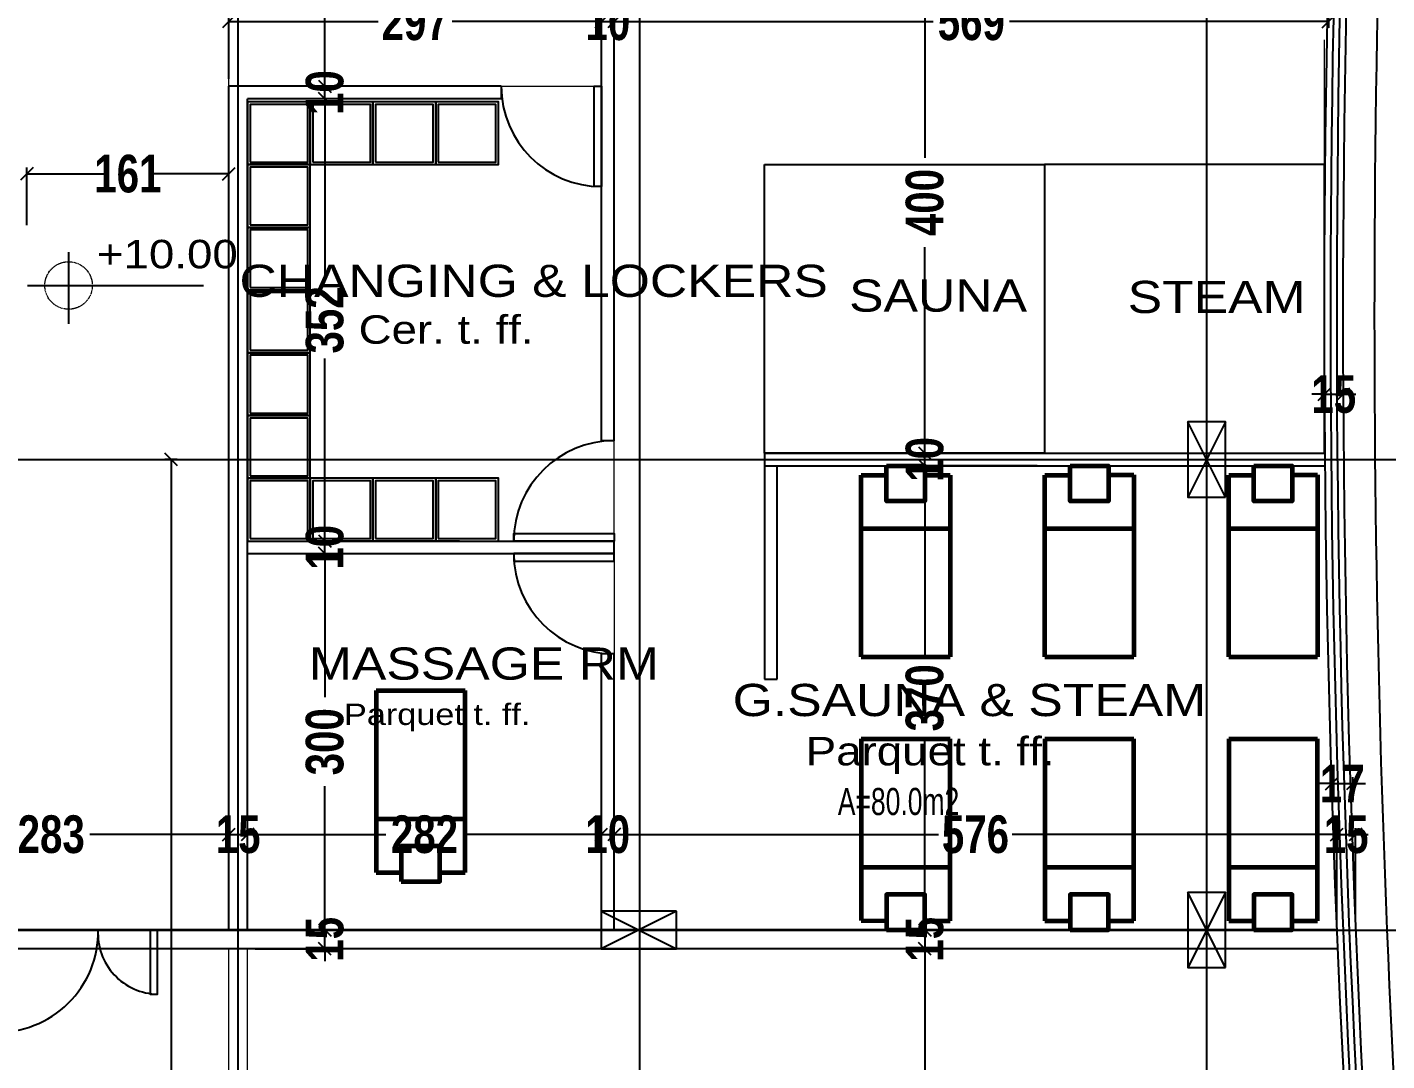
# Model space of a CAD drawing. Extents: x 285329 to 658348, y -83126 to -16980.
# Drawn here: x 354939 to 356022, y -41452 to -40628 of the extents above; entities that cross this region are included whole.
import ezdxf

# ---------------------------------------------------------------- set-up
doc = ezdxf.new("R2010")
doc.units = 0
doc.linetypes.add('CENTER2', pattern=[1.125, 0.75, -0.125, 0.125, -0.125])
doc.layers.get('0').update_dxf_attribs({"linetype": 'CONTINUOUS'})
doc.layers.get('DEFPOINTS').update_dxf_attribs({"color": 9, "linetype": 'CONTINUOUS'})
for name, color, linetype, lineweight in [('02 wall', 3, 'CONTINUOUS', 60), ('A-text finishing', 6, 'CONTINUOUS', 13), ('A-text function', 30, 'CONTINUOUS', 20), ('AXIS CIRCLE', 10, 'CENTER2', 20), ('VIS', 8, 'CONTINUOUS', 18)]:
    doc.layers.add(name, color=color, linetype=linetype, lineweight=lineweight)
for name, color, linetype in [('arr-vari', 6, 'CONTINUOUS'), ('AXIS', 1, 'CONTINUOUS'), ('COLUMN', 5, 'CONTINUOUS'), ('FURNITURE', 4, 'CONTINUOUS'), ('HATCH', 8, 'CONTINUOUS'), ('TEXT', 3, 'CONTINUOUS'), ('WALL', 7, 'CONTINUOUS'), ('WALL1', 2, 'CONTINUOUS')]:
    doc.layers.add(name, color=color, linetype=linetype)
doc.styles.add('ARIAL', font='BOD_CB.TTF', dxfattribs={"width": 1.2})
doc.styles.add('CITYBLUEPRINT', font='cityb___.ttf', dxfattribs={"width": 0.8})
doc.styles.get("Standard").update_dxf_attribs({"font": 'sanss___.ttf', "height": 15})
doc.dimstyles.new('50', dxfattribs={"dimtxt": 30, "dimasz": 10, "dimexe": 5, "dimexo": 6, "dimgap": 5, "dimtad": 0, "dimdec": 0, "dimdsep": 46, "dimtxsty": 'CITYBLUEPRINT', "dimblk1": 'OBLIQUE', "dimblk2": 'OBLIQUE', "dimsah": 1, "dimcen": 0.05, "dimdle": 0.03, "dimclre": 22, "dimclrt": 7, "dimadec": 0, "dimazin": 0, "dimtfac": 1, "dimtdec": 0, "dimtix": 1, "dimtmove": 0, "dimatfit": 3, "dimldrblk": 'OBLIQUE', "dimfxl": 1, "dimtolj": 1, "dimtzin": 0, "dimarcsym": 0})

# ---------------------------------------------------------------- blocks, each defined once
blk = doc.blocks.new('COLUMN')
at = {"layer": 'AXIS'}
for p, q in [((236924.7, -9644.3), (236984.7, -9674.3)), ((236984.7, -9644.3), (236924.7, -9674.3))]:
    blk.add_line(p, q, dxfattribs=at)
at = {"layer": 'COLUMN'}
blk.add_lwpolyline([(236924.7, -9644.3), (236984.7, -9644.3), (236984.7, -9674.3), (236924.7, -9674.3)], close=True, dxfattribs=at)
blk = doc.blocks.new('cbcb')
at = {"layer": 'AXIS'}
for p, q in [((328671.3, -10741.8), (328670.7, -14326.1)), ((329123.2, -10741.8), (329122.7, -14326.1)), ((327222.6, -12603.7), (329572, -12603.7)), ((327226.6, -12978.7), (329572, -12978.7))]:
    blk.add_line(p, q, dxfattribs=at)
at = {"layer": 'WALL', "linetype": 'Continuous', "xscale": -1, "rotation": 270}
for p in [(338782.5, -249558.4), (338782.5, -249933.4)]:
    blk.add_blockref('COLUMN', p, dxfattribs=at)
at = {"layer": 'WALL', "linetype": 'Continuous', "xscale": -1}
blk.add_blockref('COLUMN', (565625.2, -3319.4), dxfattribs=at)
blk = doc.blocks.new('_Oblique')
at = {"color": 0, "lineweight": -2}
blk.add_line((-0.5, -0.5), (0.5, 0.5), dxfattribs=at)
blk = doc.blocks.new('*D2459')
at = {"layer": 'DEFPOINTS', "color": 0, "linetype": 'Continuous', "lineweight": 5, "transparency": 16777216}
for p in [(355064.2, -40972.7), (355051.7, -42427.7), (355053.4, -42427.7)]:
    blk.add_point(p, dxfattribs=at)
at = {"layer": 'VIS', "color": 22, "linetype": 'Continuous', "lineweight": -2, "transparency": 16777216}
for p, q in [((355058.2, -40972.7), (355048.4, -40972.7)), ((355057.7, -42427.7), (355058.4, -42427.7))]:
    blk.add_line(p, q, dxfattribs=at)
at = {"layer": 'VIS', "color": 0, "linetype": 'Continuous', "lineweight": -2, "transparency": 16777216}
for p, q in [((355053.4, -40972.7), (355053.4, -41666.3)), ((355053.4, -42427.8), (355053.4, -41734.1))]:
    blk.add_line(p, q, dxfattribs=at)
at = {"layer": 'VIS', "color": 0, "linetype": 'Continuous', "lineweight": -2, "transparency": 16777216, "xscale": 10, "yscale": 10, "zscale": 10}
for p, rotation in [((355053.4, -40972.7), 90), ((355053.4, -42427.7), 270)]:
    blk.add_blockref('_Oblique', p, dxfattribs=dict(at, rotation=rotation))
at = {"layer": 'VIS', "color": 7, "linetype": 'Continuous', "lineweight": 5, "transparency": 16777216, "insert": (355053.4, -41700.2), "char_height": 30, "attachment_point": 5, "rotation": 90, "style": 'CITYBLUEPRINT'}
blk.add_mtext('\\A1;1455', dxfattribs=at)
blk = doc.blocks.new('*D2462')
at = {"layer": 'DEFPOINTS', "color": 0, "linetype": 'Continuous', "lineweight": 5, "transparency": 16777216}
for p in [(355648.2, -41347.7), (355648.2, -41362.7), (355654.1, -41362.7)]:
    blk.add_point(p, dxfattribs=at)
at = {"layer": 'VIS', "color": 0, "linetype": 'Continuous', "lineweight": -2, "transparency": 16777216}
for p, q in [((355654.1, -41347.7), (355654.1, -41337.7)), ((355654.1, -41347.7), (355654.1, -41362.7)), ((355654.1, -41362.7), (355654.1, -41372.7))]:
    blk.add_line(p, q, dxfattribs=at)
at = {"layer": 'VIS', "color": 22, "linetype": 'Continuous', "lineweight": -2, "transparency": 16777216}
for p, q in [((355654.2, -41347.7), (355659.1, -41347.7)), ((355654.2, -41362.7), (355659.1, -41362.7))]:
    blk.add_line(p, q, dxfattribs=at)
at = {"layer": 'VIS', "color": 0, "linetype": 'Continuous', "lineweight": -2, "transparency": 16777216, "xscale": 10, "yscale": 10, "zscale": 10}
for p, rotation in [((355654.1, -41347.7), 270), ((355654.1, -41362.7), 90)]:
    blk.add_blockref('_Oblique', p, dxfattribs=dict(at, rotation=rotation))
at = {"layer": 'VIS', "color": 7, "linetype": 'Continuous', "lineweight": 5, "transparency": 16777216, "insert": (355654.1, -41355.2), "char_height": 30, "attachment_point": 5, "rotation": 90, "style": 'CITYBLUEPRINT'}
blk.add_mtext('\\A1;15', dxfattribs=at)
blk = doc.blocks.new('*D2463')
at = {"layer": 'DEFPOINTS', "color": 0, "linetype": 'Continuous', "lineweight": 5, "transparency": 16777216}
for p in [(355648.2, -41362.7), (355654.1, -42485.9), (355655.9, -42485.9)]:
    blk.add_point(p, dxfattribs=at)
at = {"layer": 'VIS', "color": 0, "linetype": 'Continuous', "lineweight": -2, "transparency": 16777216}
for p, q in [((355654.1, -41362.7), (355654.1, -41896.4)), ((355654.1, -42486), (355654.1, -41952.3))]:
    blk.add_line(p, q, dxfattribs=at)
at = {"layer": 'VIS', "color": 22, "linetype": 'Continuous', "lineweight": -2, "transparency": 16777216}
for p, q in [((355654.2, -41362.7), (355659.1, -41362.7)), ((355649.9, -42485.9), (355649.1, -42485.9))]:
    blk.add_line(p, q, dxfattribs=at)
at = {"layer": 'VIS', "color": 0, "linetype": 'Continuous', "lineweight": -2, "transparency": 16777216, "xscale": 10, "yscale": 10, "zscale": 10}
for p, rotation in [((355654.1, -41362.7), 90), ((355654.1, -42485.9), 270)]:
    blk.add_blockref('_Oblique', p, dxfattribs=dict(at, rotation=rotation))
at = {"layer": 'VIS', "color": 7, "linetype": 'Continuous', "lineweight": 5, "transparency": 16777216, "insert": (355654.1, -41924.3), "char_height": 30, "attachment_point": 5, "rotation": 90, "style": 'CITYBLUEPRINT'}
blk.add_mtext('\\A1;1123', dxfattribs=at)
blk = doc.blocks.new('*D2485')
at = {"layer": 'DEFPOINTS', "color": 0, "linetype": 'Continuous', "lineweight": 5, "transparency": 16777216}
for p in [(355972.6, -40919.7), (355987.6, -40919.7), (355987.6, -40920.8)]:
    blk.add_point(p, dxfattribs=at)
at = {"layer": 'VIS', "color": 0, "linetype": 'Continuous', "lineweight": -2, "transparency": 16777216}
for p, q in [((355972.6, -40920.8), (355962.6, -40920.8)), ((355972.6, -40920.8), (355987.6, -40920.8)), ((355987.6, -40920.8), (355997.6, -40920.8))]:
    blk.add_line(p, q, dxfattribs=at)
at = {"layer": 'VIS', "color": 22, "linetype": 'Continuous', "lineweight": -2, "transparency": 16777216}
for p, q in [((355972.6, -40925.7), (355972.6, -40925.8)), ((355987.6, -40925.7), (355987.6, -40925.8))]:
    blk.add_line(p, q, dxfattribs=at)
at = {"layer": 'VIS', "color": 0, "linetype": 'Continuous', "lineweight": -2, "transparency": 16777216, "xscale": 10, "yscale": 10, "zscale": 10}
blk.add_blockref('_Oblique', (355972.6, -40920.8), dxfattribs=at)
at = {"layer": 'VIS', "color": 0, "linetype": 'Continuous', "lineweight": -2, "transparency": 16777216, "xscale": 10, "yscale": 10, "zscale": 10, "rotation": 180}
blk.add_blockref('_Oblique', (355987.6, -40920.8), dxfattribs=at)
at = {"layer": 'VIS', "color": 7, "linetype": 'Continuous', "lineweight": 5, "transparency": 16777216, "insert": (355980.1, -40920.8), "char_height": 30, "attachment_point": 5, "style": 'CITYBLUEPRINT'}
blk.add_mtext('\\A1;15', dxfattribs=at)
blk = doc.blocks.new('*D2487')
at = {"layer": 'DEFPOINTS', "color": 0, "linetype": 'Continuous', "lineweight": 5, "transparency": 16777216}
for p in [(355995.3, -41231), (355978.6, -41241.7), (355995.3, -41241.1)]:
    blk.add_point(p, dxfattribs=at)
at = {"layer": 'VIS', "color": 0, "linetype": 'Continuous', "lineweight": -2, "transparency": 16777216}
for p, q in [((355978.6, -41231), (355968.6, -41231)), ((355978.6, -41231), (355995.3, -41231)), ((355995.3, -41231), (356005.3, -41231))]:
    blk.add_line(p, q, dxfattribs=at)
at = {"layer": 'VIS', "color": 22, "linetype": 'Continuous', "lineweight": -2, "transparency": 16777216}
for p, q in [((355978.6, -41235.7), (355978.6, -41226)), ((355995.3, -41235.1), (355995.3, -41226))]:
    blk.add_line(p, q, dxfattribs=at)
at = {"layer": 'VIS', "color": 0, "linetype": 'Continuous', "lineweight": -2, "transparency": 16777216, "xscale": 10, "yscale": 10, "zscale": 10}
blk.add_blockref('_Oblique', (355978.6, -41231), dxfattribs=at)
at = {"layer": 'VIS', "color": 0, "linetype": 'Continuous', "lineweight": -2, "transparency": 16777216, "xscale": 10, "yscale": 10, "zscale": 10, "rotation": 180}
blk.add_blockref('_Oblique', (355995.3, -41231), dxfattribs=at)
at = {"layer": 'VIS', "color": 7, "linetype": 'Continuous', "lineweight": 5, "transparency": 16777216, "insert": (355986.9, -41231), "char_height": 30, "attachment_point": 5, "style": 'CITYBLUEPRINT'}
blk.add_mtext('\\A1;17', dxfattribs=at)
blk = doc.blocks.new('*D2741')
at = {"layer": 'DEFPOINTS', "color": 0, "linetype": 'Continuous', "lineweight": 5, "transparency": 16777216}
for p in [(355099.3, -40745.1), (354938.4, -40792), (355099.3, -40792)]:
    blk.add_point(p, dxfattribs=at)
at = {"layer": 'VIS', "color": 22, "linetype": 'Continuous', "lineweight": -2, "transparency": 16777216}
for p, q in [((354938.4, -40786), (354938.4, -40740.1)), ((355099.3, -40786), (355099.3, -40740.1))]:
    blk.add_line(p, q, dxfattribs=at)
at = {"layer": 'VIS', "color": 0, "linetype": 'Continuous', "lineweight": -2, "transparency": 16777216}
for p, q in [((354938.4, -40745.1), (355000.4, -40745.1)), ((355099.3, -40745.1), (355037.4, -40745.1))]:
    blk.add_line(p, q, dxfattribs=at)
at = {"layer": 'VIS', "color": 0, "linetype": 'Continuous', "lineweight": -2, "transparency": 16777216, "xscale": 10, "yscale": 10, "zscale": 10, "rotation": 180}
blk.add_blockref('_Oblique', (354938.4, -40745.1), dxfattribs=at)
at = {"layer": 'VIS', "color": 0, "linetype": 'Continuous', "lineweight": -2, "transparency": 16777216, "xscale": 10, "yscale": 10, "zscale": 10}
blk.add_blockref('_Oblique', (355099.3, -40745.1), dxfattribs=at)
at = {"layer": 'VIS', "color": 7, "linetype": 'Continuous', "lineweight": 5, "transparency": 16777216, "insert": (355018.9, -40745.1), "char_height": 30, "attachment_point": 5, "style": 'CITYBLUEPRINT'}
blk.add_mtext('\\A1;161', dxfattribs=at)
blk = doc.blocks.new('fdj')
at = {"layer": 'arr-vari', "lineweight": -2}
for p, q in [((-150, 70.9), (-150, 50.8)), ((-5, 70.9), (-150, 70.9)), ((-107.4, 70.9), (-107.4, 0)), ((-5, 70.9), (-5, 0)), ((-150, 20.2), (-150, 0)), ((-150, 0), (-5, 0))]:
    blk.add_line(p, q, dxfattribs=at)
blk.add_lwpolyline([(-157.4, 50.8), (-157.4, 20.2), (-129.1, 20.2), (-129.1, 50.8)], close=True, dxfattribs=at)
blk = doc.blocks.new('*D2807')
at = {"layer": 'DEFPOINTS', "color": 0, "linetype": 'Continuous', "lineweight": 5, "transparency": 16777216}
for p in [(355099.3, -41271.6), (354816.3, -41332.7), (355099.3, -41347.7)]:
    blk.add_point(p, dxfattribs=at)
at = {"layer": 'VIS', "color": 22, "linetype": 'Continuous', "lineweight": -2, "transparency": 16777216}
for p, q in [((354816.3, -41326.7), (354816.3, -41266.6)), ((355099.3, -41341.7), (355099.3, -41266.6))]:
    blk.add_line(p, q, dxfattribs=at)
at = {"layer": 'VIS', "color": 0, "linetype": 'Continuous', "lineweight": -2, "transparency": 16777216}
for p, q in [((354816.3, -41271.6), (354927.2, -41271.6)), ((355099.3, -41271.6), (354988.5, -41271.6))]:
    blk.add_line(p, q, dxfattribs=at)
at = {"layer": 'VIS', "color": 0, "linetype": 'Continuous', "lineweight": -2, "transparency": 16777216, "xscale": 10, "yscale": 10, "zscale": 10, "rotation": 180}
blk.add_blockref('_Oblique', (354816.3, -41271.6), dxfattribs=at)
at = {"layer": 'VIS', "color": 0, "linetype": 'Continuous', "lineweight": -2, "transparency": 16777216, "xscale": 10, "yscale": 10, "zscale": 10}
blk.add_blockref('_Oblique', (355099.3, -41271.6), dxfattribs=at)
at = {"layer": 'VIS', "color": 7, "linetype": 'Continuous', "lineweight": 5, "transparency": 16777216, "insert": (354957.8, -41271.6), "char_height": 30, "attachment_point": 5, "style": 'CITYBLUEPRINT'}
blk.add_mtext('\\A1;283', dxfattribs=at)
blk = doc.blocks.new('*D2808')
at = {"layer": 'DEFPOINTS', "color": 0, "linetype": 'Continuous', "lineweight": 5, "transparency": 16777216}
for p in [(355114.3, -41271.6), (355099.3, -41347.7), (355114.3, -41347.7)]:
    blk.add_point(p, dxfattribs=at)
at = {"layer": 'VIS', "color": 22, "linetype": 'Continuous', "lineweight": -2, "transparency": 16777216}
for p, q in [((355099.3, -41341.7), (355099.3, -41266.6)), ((355114.3, -41341.7), (355114.3, -41266.6))]:
    blk.add_line(p, q, dxfattribs=at)
at = {"layer": 'VIS', "color": 0, "linetype": 'Continuous', "lineweight": -2, "transparency": 16777216}
for p, q in [((355099.3, -41271.6), (355089.3, -41271.6)), ((355099.3, -41271.6), (355114.3, -41271.6)), ((355114.3, -41271.6), (355124.3, -41271.6))]:
    blk.add_line(p, q, dxfattribs=at)
at = {"layer": 'VIS', "color": 0, "linetype": 'Continuous', "lineweight": -2, "transparency": 16777216, "xscale": 10, "yscale": 10, "zscale": 10}
blk.add_blockref('_Oblique', (355099.3, -41271.6), dxfattribs=at)
at = {"layer": 'VIS', "color": 0, "linetype": 'Continuous', "lineweight": -2, "transparency": 16777216, "xscale": 10, "yscale": 10, "zscale": 10, "rotation": 180}
blk.add_blockref('_Oblique', (355114.3, -41271.6), dxfattribs=at)
at = {"layer": 'VIS', "color": 7, "linetype": 'Continuous', "lineweight": 5, "transparency": 16777216, "insert": (355106.8, -41271.6), "char_height": 30, "attachment_point": 5, "style": 'CITYBLUEPRINT'}
blk.add_mtext('\\A1;15', dxfattribs=at)
blk = doc.blocks.new('*D2809')
at = {"layer": 'DEFPOINTS', "color": 0, "linetype": 'Continuous', "lineweight": 5, "transparency": 16777216}
for p in [(355396.3, -41271.6), (355114.3, -41347.7), (355396.3, -41347.7)]:
    blk.add_point(p, dxfattribs=at)
at = {"layer": 'VIS', "color": 22, "linetype": 'Continuous', "lineweight": -2, "transparency": 16777216}
for p, q in [((355114.3, -41341.7), (355114.3, -41266.6)), ((355396.3, -41341.7), (355396.3, -41266.6))]:
    blk.add_line(p, q, dxfattribs=at)
at = {"layer": 'VIS', "color": 0, "linetype": 'Continuous', "lineweight": -2, "transparency": 16777216}
for p, q in [((355114.3, -41271.6), (355224.4, -41271.6)), ((355396.3, -41271.6), (355286.1, -41271.6))]:
    blk.add_line(p, q, dxfattribs=at)
at = {"layer": 'VIS', "color": 0, "linetype": 'Continuous', "lineweight": -2, "transparency": 16777216, "xscale": 10, "yscale": 10, "zscale": 10, "rotation": 180}
blk.add_blockref('_Oblique', (355114.3, -41271.6), dxfattribs=at)
at = {"layer": 'VIS', "color": 0, "linetype": 'Continuous', "lineweight": -2, "transparency": 16777216, "xscale": 10, "yscale": 10, "zscale": 10}
blk.add_blockref('_Oblique', (355396.3, -41271.6), dxfattribs=at)
at = {"layer": 'VIS', "color": 7, "linetype": 'Continuous', "lineweight": 5, "transparency": 16777216, "insert": (355255.3, -41271.6), "char_height": 30, "attachment_point": 5, "style": 'CITYBLUEPRINT'}
blk.add_mtext('\\A1;282', dxfattribs=at)
blk = doc.blocks.new('*D2810')
at = {"layer": 'DEFPOINTS', "color": 0, "linetype": 'Continuous', "lineweight": 5, "transparency": 16777216}
for p in [(355406.5, -41271.6), (355406.5, -41332.7), (355396.3, -41347.7)]:
    blk.add_point(p, dxfattribs=at)
at = {"layer": 'VIS', "color": 22, "linetype": 'Continuous', "lineweight": -2, "transparency": 16777216}
for p, q in [((355396.3, -41341.7), (355396.3, -41266.6)), ((355406.5, -41326.7), (355406.5, -41266.6))]:
    blk.add_line(p, q, dxfattribs=at)
at = {"layer": 'VIS', "color": 0, "linetype": 'Continuous', "lineweight": -2, "transparency": 16777216}
for p, q in [((355396.3, -41271.6), (355386.3, -41271.6)), ((355396.3, -41271.6), (355406.5, -41271.6)), ((355406.5, -41271.6), (355416.5, -41271.6))]:
    blk.add_line(p, q, dxfattribs=at)
at = {"layer": 'VIS', "color": 0, "linetype": 'Continuous', "lineweight": -2, "transparency": 16777216, "xscale": 10, "yscale": 10, "zscale": 10}
blk.add_blockref('_Oblique', (355396.3, -41271.6), dxfattribs=at)
at = {"layer": 'VIS', "color": 0, "linetype": 'Continuous', "lineweight": -2, "transparency": 16777216, "xscale": 10, "yscale": 10, "zscale": 10, "rotation": 180}
blk.add_blockref('_Oblique', (355406.5, -41271.6), dxfattribs=at)
at = {"layer": 'VIS', "color": 7, "linetype": 'Continuous', "lineweight": 5, "transparency": 16777216, "insert": (355401.4, -41271.6), "char_height": 30, "attachment_point": 5, "style": 'CITYBLUEPRINT'}
blk.add_mtext('\\A1;10', dxfattribs=at)
blk = doc.blocks.new('*D2811')
at = {"layer": 'DEFPOINTS', "color": 0, "linetype": 'Continuous', "lineweight": 5, "transparency": 16777216}
for p in [(355982.5, -41271.6), (355406.5, -41332.7), (355982.5, -41347.7)]:
    blk.add_point(p, dxfattribs=at)
at = {"layer": 'VIS', "color": 22, "linetype": 'Continuous', "lineweight": -2, "transparency": 16777216}
for p, q in [((355406.5, -41326.7), (355406.5, -41266.6)), ((355982.5, -41341.7), (355982.5, -41266.6))]:
    blk.add_line(p, q, dxfattribs=at)
at = {"layer": 'VIS', "color": 0, "linetype": 'Continuous', "lineweight": -2, "transparency": 16777216}
for p, q in [((355406.4, -41271.6), (355665.1, -41271.6)), ((355982.5, -41271.6), (355723.8, -41271.6))]:
    blk.add_line(p, q, dxfattribs=at)
at = {"layer": 'VIS', "color": 0, "linetype": 'Continuous', "lineweight": -2, "transparency": 16777216, "xscale": 10, "yscale": 10, "zscale": 10, "rotation": 180}
blk.add_blockref('_Oblique', (355406.5, -41271.6), dxfattribs=at)
at = {"layer": 'VIS', "color": 0, "linetype": 'Continuous', "lineweight": -2, "transparency": 16777216, "xscale": 10, "yscale": 10, "zscale": 10}
blk.add_blockref('_Oblique', (355982.5, -41271.6), dxfattribs=at)
at = {"layer": 'VIS', "color": 7, "linetype": 'Continuous', "lineweight": 5, "transparency": 16777216, "insert": (355694.5, -41271.6), "char_height": 30, "attachment_point": 5, "style": 'CITYBLUEPRINT'}
blk.add_mtext('\\A1;576', dxfattribs=at)
blk = doc.blocks.new('*D2812')
at = {"layer": 'DEFPOINTS', "color": 0, "linetype": 'Continuous', "lineweight": 5, "transparency": 16777216}
for p in [(355997.5, -41271.6), (355982.5, -41347.7), (355997.5, -41347.1)]:
    blk.add_point(p, dxfattribs=at)
at = {"layer": 'VIS', "color": 22, "linetype": 'Continuous', "lineweight": -2, "transparency": 16777216}
for p, q in [((355982.5, -41341.7), (355982.5, -41266.6)), ((355997.5, -41341.1), (355997.5, -41266.6))]:
    blk.add_line(p, q, dxfattribs=at)
at = {"layer": 'VIS', "color": 0, "linetype": 'Continuous', "lineweight": -2, "transparency": 16777216}
for p, q in [((355982.5, -41271.6), (355972.5, -41271.6)), ((355982.5, -41271.6), (355997.5, -41271.6)), ((355997.5, -41271.6), (356007.5, -41271.6))]:
    blk.add_line(p, q, dxfattribs=at)
at = {"layer": 'VIS', "color": 0, "linetype": 'Continuous', "lineweight": -2, "transparency": 16777216, "xscale": 10, "yscale": 10, "zscale": 10}
blk.add_blockref('_Oblique', (355982.5, -41271.6), dxfattribs=at)
at = {"layer": 'VIS', "color": 0, "linetype": 'Continuous', "lineweight": -2, "transparency": 16777216, "xscale": 10, "yscale": 10, "zscale": 10, "rotation": 180}
blk.add_blockref('_Oblique', (355997.5, -41271.6), dxfattribs=at)
at = {"layer": 'VIS', "color": 7, "linetype": 'Continuous', "lineweight": 5, "transparency": 16777216, "insert": (355990, -41271.6), "char_height": 30, "attachment_point": 5, "style": 'CITYBLUEPRINT'}
blk.add_mtext('\\A1;15', dxfattribs=at)
blk = doc.blocks.new('*D2813')
at = {"layer": 'DEFPOINTS', "color": 0, "linetype": 'Continuous', "lineweight": 5, "transparency": 16777216}
for p in [(355114.3, -41347.7), (355175.9, -41347.7), (355114.3, -41362.7)]:
    blk.add_point(p, dxfattribs=at)
at = {"layer": 'VIS', "color": 0, "linetype": 'Continuous', "lineweight": -2, "transparency": 16777216}
for p, q in [((355175.9, -41347.7), (355175.9, -41337.7)), ((355175.9, -41362.7), (355175.9, -41347.7)), ((355175.9, -41362.7), (355175.9, -41372.7))]:
    blk.add_line(p, q, dxfattribs=at)
at = {"layer": 'VIS', "color": 22, "linetype": 'Continuous', "lineweight": -2, "transparency": 16777216}
for p, q in [((355120.3, -41347.7), (355180.9, -41347.7)), ((355120.3, -41362.7), (355180.9, -41362.7))]:
    blk.add_line(p, q, dxfattribs=at)
at = {"layer": 'VIS', "color": 0, "linetype": 'Continuous', "lineweight": -2, "transparency": 16777216, "xscale": 10, "yscale": 10, "zscale": 10}
for p, rotation in [((355175.9, -41347.7), 270), ((355175.9, -41362.7), 90)]:
    blk.add_blockref('_Oblique', p, dxfattribs=dict(at, rotation=rotation))
at = {"layer": 'VIS', "color": 7, "linetype": 'Continuous', "lineweight": 5, "transparency": 16777216, "insert": (355175.9, -41355.2), "char_height": 30, "attachment_point": 5, "rotation": 90, "style": 'CITYBLUEPRINT'}
blk.add_mtext('\\A1;15', dxfattribs=at)
blk = doc.blocks.new('*D2814')
at = {"layer": 'DEFPOINTS', "color": 0, "linetype": 'Continuous', "lineweight": 5, "transparency": 16777216}
for p in [(355114.3, -41047.7), (355175.9, -41047.7), (355114.3, -41347.7)]:
    blk.add_point(p, dxfattribs=at)
at = {"layer": 'VIS', "color": 22, "linetype": 'Continuous', "lineweight": -2, "transparency": 16777216}
for p, q in [((355120.3, -41047.7), (355180.9, -41047.7)), ((355120.3, -41347.7), (355180.9, -41347.7))]:
    blk.add_line(p, q, dxfattribs=at)
at = {"layer": 'VIS', "color": 0, "linetype": 'Continuous', "lineweight": -2, "transparency": 16777216}
for p, q in [((355175.9, -41047.7), (355175.9, -41162.3)), ((355175.9, -41347.7), (355175.9, -41233.1))]:
    blk.add_line(p, q, dxfattribs=at)
at = {"layer": 'VIS', "color": 0, "linetype": 'Continuous', "lineweight": -2, "transparency": 16777216, "xscale": 10, "yscale": 10, "zscale": 10}
for p, rotation in [((355175.9, -41047.7), 90), ((355175.9, -41347.7), 270)]:
    blk.add_blockref('_Oblique', p, dxfattribs=dict(at, rotation=rotation))
at = {"layer": 'VIS', "color": 7, "linetype": 'Continuous', "lineweight": 5, "transparency": 16777216, "insert": (355175.9, -41197.7), "char_height": 30, "attachment_point": 5, "rotation": 90, "style": 'CITYBLUEPRINT'}
blk.add_mtext('\\A1;300', dxfattribs=at)
blk = doc.blocks.new('*D2815')
at = {"layer": 'DEFPOINTS', "color": 0, "linetype": 'Continuous', "lineweight": 5, "transparency": 16777216}
for p in [(355175.9, -41037.7), (355289.3, -41037.7), (355114.3, -41047.7)]:
    blk.add_point(p, dxfattribs=at)
at = {"layer": 'VIS', "color": 0, "linetype": 'Continuous', "lineweight": -2, "transparency": 16777216}
for p, q in [((355175.9, -41037.7), (355175.9, -41027.7)), ((355175.9, -41047.7), (355175.9, -41037.7)), ((355175.9, -41047.7), (355175.9, -41057.7))]:
    blk.add_line(p, q, dxfattribs=at)
at = {"layer": 'VIS', "color": 22, "linetype": 'Continuous', "lineweight": -2, "transparency": 16777216}
for p, q in [((355283.3, -41037.7), (355170.9, -41037.7)), ((355120.3, -41047.7), (355180.9, -41047.7))]:
    blk.add_line(p, q, dxfattribs=at)
at = {"layer": 'VIS', "color": 0, "linetype": 'Continuous', "lineweight": -2, "transparency": 16777216, "xscale": 10, "yscale": 10, "zscale": 10}
for p, rotation in [((355175.9, -41037.7), 270), ((355175.9, -41047.7), 90)]:
    blk.add_blockref('_Oblique', p, dxfattribs=dict(at, rotation=rotation))
at = {"layer": 'VIS', "color": 7, "linetype": 'Continuous', "lineweight": 5, "transparency": 16777216, "insert": (355175.9, -41042.7), "char_height": 30, "attachment_point": 5, "rotation": 90, "style": 'CITYBLUEPRINT'}
blk.add_mtext('\\A1;10', dxfattribs=at)
blk = doc.blocks.new('*D2816')
at = {"layer": 'DEFPOINTS', "color": 0, "linetype": 'Continuous', "lineweight": 5, "transparency": 16777216}
for p in [(355175.9, -40685.3), (355316.5, -40685.3), (355289.3, -41037.7)]:
    blk.add_point(p, dxfattribs=at)
at = {"layer": 'VIS', "color": 22, "linetype": 'Continuous', "lineweight": -2, "transparency": 16777216}
for p, q in [((355310.5, -40685.3), (355170.9, -40685.3)), ((355283.3, -41037.7), (355170.9, -41037.7))]:
    blk.add_line(p, q, dxfattribs=at)
at = {"layer": 'VIS', "color": 0, "linetype": 'Continuous', "lineweight": -2, "transparency": 16777216}
for p, q in [((355175.9, -40685.2), (355175.9, -40830.7)), ((355175.9, -41037.7), (355175.9, -40892.3))]:
    blk.add_line(p, q, dxfattribs=at)
at = {"layer": 'VIS', "color": 0, "linetype": 'Continuous', "lineweight": -2, "transparency": 16777216, "xscale": 10, "yscale": 10, "zscale": 10}
for p, rotation in [((355175.9, -40685.3), 90), ((355175.9, -41037.7), 270)]:
    blk.add_blockref('_Oblique', p, dxfattribs=dict(at, rotation=rotation))
at = {"layer": 'VIS', "color": 7, "linetype": 'Continuous', "lineweight": 5, "transparency": 16777216, "insert": (355175.9, -40861.5), "char_height": 30, "attachment_point": 5, "rotation": 90, "style": 'CITYBLUEPRINT'}
blk.add_mtext('\\A1;352', dxfattribs=at)
blk = doc.blocks.new('*D2817')
at = {"layer": 'DEFPOINTS', "color": 0, "linetype": 'Continuous', "lineweight": 5, "transparency": 16777216}
for p in [(355175.9, -40675.3), (355316.5, -40675.3), (355316.5, -40685.3)]:
    blk.add_point(p, dxfattribs=at)
at = {"layer": 'VIS', "color": 0, "linetype": 'Continuous', "lineweight": -2, "transparency": 16777216}
for p, q in [((355175.9, -40675.3), (355175.9, -40665.3)), ((355175.9, -40685.3), (355175.9, -40675.3)), ((355175.9, -40685.3), (355175.9, -40695.3))]:
    blk.add_line(p, q, dxfattribs=at)
at = {"layer": 'VIS', "color": 22, "linetype": 'Continuous', "lineweight": -2, "transparency": 16777216}
for p, q in [((355310.5, -40675.3), (355170.9, -40675.3)), ((355310.5, -40685.3), (355170.9, -40685.3))]:
    blk.add_line(p, q, dxfattribs=at)
at = {"layer": 'VIS', "color": 0, "linetype": 'Continuous', "lineweight": -2, "transparency": 16777216, "xscale": 10, "yscale": 10, "zscale": 10}
for p, rotation in [((355175.9, -40675.3), 270), ((355175.9, -40685.3), 90)]:
    blk.add_blockref('_Oblique', p, dxfattribs=dict(at, rotation=rotation))
at = {"layer": 'VIS', "color": 7, "linetype": 'Continuous', "lineweight": 5, "transparency": 16777216, "insert": (355175.9, -40680.3), "char_height": 30, "attachment_point": 5, "rotation": 90, "style": 'CITYBLUEPRINT'}
blk.add_mtext('\\A1;10', dxfattribs=at)
blk = doc.blocks.new('*D2818')
at = {"layer": 'DEFPOINTS', "color": 0, "linetype": 'Continuous', "lineweight": 5, "transparency": 16777216}
for p in [(355175.9, -40235), (355316.5, -40235), (355316.5, -40675.3)]:
    blk.add_point(p, dxfattribs=at)
at = {"layer": 'VIS', "color": 22, "linetype": 'Continuous', "lineweight": -2, "transparency": 16777216}
for p, q in [((355310.5, -40235), (355170.9, -40235)), ((355310.5, -40675.3), (355170.9, -40675.3))]:
    blk.add_line(p, q, dxfattribs=at)
at = {"layer": 'VIS', "color": 0, "linetype": 'Continuous', "lineweight": -2, "transparency": 16777216}
for p, q in [((355175.9, -40234.9), (355175.9, -40422.4)), ((355175.9, -40675.3), (355175.9, -40487.8))]:
    blk.add_line(p, q, dxfattribs=at)
at = {"layer": 'VIS', "color": 0, "linetype": 'Continuous', "lineweight": -2, "transparency": 16777216, "xscale": 10, "yscale": 10, "zscale": 10}
for p, rotation in [((355175.9, -40235), 90), ((355175.9, -40675.3), 270)]:
    blk.add_blockref('_Oblique', p, dxfattribs=dict(at, rotation=rotation))
at = {"layer": 'VIS', "color": 7, "linetype": 'Continuous', "lineweight": 5, "transparency": 16777216, "insert": (355175.9, -40455.1), "char_height": 30, "attachment_point": 5, "rotation": 90, "style": 'CITYBLUEPRINT'}
blk.add_mtext('\\A1;440', dxfattribs=at)
blk = doc.blocks.new('*D2825')
at = {"layer": 'DEFPOINTS', "color": 0, "linetype": 'Continuous', "lineweight": 5, "transparency": 16777216}
for p in [(355654.1, -40977.7), (355749.8, -40977.7), (355648.2, -41347.7)]:
    blk.add_point(p, dxfattribs=at)
at = {"layer": 'VIS', "color": 22, "linetype": 'Continuous', "lineweight": -2, "transparency": 16777216}
for p, q in [((355743.8, -40977.7), (355649.1, -40977.7)), ((355654.2, -41347.7), (355659.1, -41347.7))]:
    blk.add_line(p, q, dxfattribs=at)
at = {"layer": 'VIS', "color": 0, "linetype": 'Continuous', "lineweight": -2, "transparency": 16777216}
for p, q in [((355654.1, -40977.7), (355654.1, -41130.3)), ((355654.1, -41347.7), (355654.1, -41195.1))]:
    blk.add_line(p, q, dxfattribs=at)
at = {"layer": 'VIS', "color": 0, "linetype": 'Continuous', "lineweight": -2, "transparency": 16777216, "xscale": 10, "yscale": 10, "zscale": 10}
for p, rotation in [((355654.1, -40977.7), 90), ((355654.1, -41347.7), 270)]:
    blk.add_blockref('_Oblique', p, dxfattribs=dict(at, rotation=rotation))
at = {"layer": 'VIS', "color": 7, "linetype": 'Continuous', "lineweight": 5, "transparency": 16777216, "insert": (355654.1, -41162.7), "char_height": 30, "attachment_point": 5, "rotation": 90, "style": 'CITYBLUEPRINT'}
blk.add_mtext('\\A1;370', dxfattribs=at)
blk = doc.blocks.new('*D2826')
at = {"layer": 'DEFPOINTS', "color": 0, "linetype": 'Continuous', "lineweight": 5, "transparency": 16777216}
for p in [(355654.1, -40967.7), (355749.8, -40967.7), (355749.8, -40977.7)]:
    blk.add_point(p, dxfattribs=at)
at = {"layer": 'VIS', "color": 0, "linetype": 'Continuous', "lineweight": -2, "transparency": 16777216}
for p, q in [((355654.1, -40967.7), (355654.1, -40957.7)), ((355654.1, -40977.7), (355654.1, -40967.7)), ((355654.1, -40977.7), (355654.1, -40987.7))]:
    blk.add_line(p, q, dxfattribs=at)
at = {"layer": 'VIS', "color": 22, "linetype": 'Continuous', "lineweight": -2, "transparency": 16777216}
for p, q in [((355743.8, -40967.7), (355649.1, -40967.7)), ((355743.8, -40977.7), (355649.1, -40977.7))]:
    blk.add_line(p, q, dxfattribs=at)
at = {"layer": 'VIS', "color": 0, "linetype": 'Continuous', "lineweight": -2, "transparency": 16777216, "xscale": 10, "yscale": 10, "zscale": 10}
for p, rotation in [((355654.1, -40967.7), 270), ((355654.1, -40977.7), 90)]:
    blk.add_blockref('_Oblique', p, dxfattribs=dict(at, rotation=rotation))
at = {"layer": 'VIS', "color": 7, "linetype": 'Continuous', "lineweight": 5, "transparency": 16777216, "insert": (355654.1, -40972.7), "char_height": 30, "attachment_point": 5, "rotation": 90, "style": 'CITYBLUEPRINT'}
blk.add_mtext('\\A1;10', dxfattribs=at)
blk = doc.blocks.new('*D2827')
at = {"layer": 'DEFPOINTS', "color": 0, "linetype": 'Continuous', "lineweight": 5, "transparency": 16777216}
for p in [(355654.1, -40568), (355737.9, -40568), (355749.8, -40967.7)]:
    blk.add_point(p, dxfattribs=at)
at = {"layer": 'VIS', "color": 22, "linetype": 'Continuous', "lineweight": -2, "transparency": 16777216}
for p, q in [((355731.9, -40568), (355649.1, -40568)), ((355743.8, -40967.7), (355649.1, -40967.7))]:
    blk.add_line(p, q, dxfattribs=at)
at = {"layer": 'VIS', "color": 0, "linetype": 'Continuous', "lineweight": -2, "transparency": 16777216}
for p, q in [((355654.1, -40568), (355654.1, -40732.4)), ((355654.1, -40967.7), (355654.1, -40803.4))]:
    blk.add_line(p, q, dxfattribs=at)
at = {"layer": 'VIS', "color": 0, "linetype": 'Continuous', "lineweight": -2, "transparency": 16777216, "xscale": 10, "yscale": 10, "zscale": 10}
for p, rotation in [((355654.1, -40568), 90), ((355654.1, -40967.7), 270)]:
    blk.add_blockref('_Oblique', p, dxfattribs=dict(at, rotation=rotation))
at = {"layer": 'VIS', "color": 7, "linetype": 'Continuous', "lineweight": 5, "transparency": 16777216, "insert": (355654.1, -40767.9), "char_height": 30, "attachment_point": 5, "rotation": 90, "style": 'CITYBLUEPRINT'}
blk.add_mtext('\\A1;400', dxfattribs=at)
blk = doc.blocks.new('*D2848')
at = {"layer": 'DEFPOINTS', "color": 0, "linetype": 'Continuous', "lineweight": 5, "transparency": 16777216}
for p in [(355396.5, -40623.7), (355099.3, -40675.3), (355396.5, -40675.3)]:
    blk.add_point(p, dxfattribs=at)
at = {"layer": 'VIS', "color": 22, "linetype": 'Continuous', "lineweight": -2, "transparency": 16777216}
for p, q in [((355099.3, -40669.3), (355099.3, -40618.7)), ((355396.5, -40669.3), (355396.5, -40618.7))]:
    blk.add_line(p, q, dxfattribs=at)
at = {"layer": 'VIS', "color": 0, "linetype": 'Continuous', "lineweight": -2, "transparency": 16777216}
for p, q in [((355099.3, -40623.7), (355218.5, -40623.7)), ((355396.5, -40623.7), (355277.3, -40623.7))]:
    blk.add_line(p, q, dxfattribs=at)
at = {"layer": 'VIS', "color": 0, "linetype": 'Continuous', "lineweight": -2, "transparency": 16777216, "xscale": 10, "yscale": 10, "zscale": 10, "rotation": 180}
blk.add_blockref('_Oblique', (355099.3, -40623.7), dxfattribs=at)
at = {"layer": 'VIS', "color": 0, "linetype": 'Continuous', "lineweight": -2, "transparency": 16777216, "xscale": 10, "yscale": 10, "zscale": 10}
blk.add_blockref('_Oblique', (355396.5, -40623.7), dxfattribs=at)
at = {"layer": 'VIS', "color": 7, "linetype": 'Continuous', "lineweight": 5, "transparency": 16777216, "insert": (355247.9, -40623.7), "char_height": 30, "attachment_point": 5, "style": 'CITYBLUEPRINT'}
blk.add_mtext('\\A1;297', dxfattribs=at)
blk = doc.blocks.new('*D2849')
at = {"layer": 'DEFPOINTS', "color": 0, "linetype": 'Continuous', "lineweight": 5, "transparency": 16777216}
for p in [(355406.5, -40588), (355406.5, -40623.7), (355396.5, -40675.3)]:
    blk.add_point(p, dxfattribs=at)
at = {"layer": 'VIS', "color": 22, "linetype": 'Continuous', "lineweight": -2, "transparency": 16777216}
for p, q in [((355406.5, -40594), (355406.5, -40628.7)), ((355396.5, -40669.3), (355396.5, -40618.7))]:
    blk.add_line(p, q, dxfattribs=at)
at = {"layer": 'VIS', "color": 0, "linetype": 'Continuous', "lineweight": -2, "transparency": 16777216}
for p, q in [((355396.5, -40623.7), (355386.5, -40623.7)), ((355396.5, -40623.7), (355406.5, -40623.7)), ((355406.5, -40623.7), (355416.5, -40623.7))]:
    blk.add_line(p, q, dxfattribs=at)
at = {"layer": 'VIS', "color": 0, "linetype": 'Continuous', "lineweight": -2, "transparency": 16777216, "xscale": 10, "yscale": 10, "zscale": 10}
blk.add_blockref('_Oblique', (355396.5, -40623.7), dxfattribs=at)
at = {"layer": 'VIS', "color": 0, "linetype": 'Continuous', "lineweight": -2, "transparency": 16777216, "xscale": 10, "yscale": 10, "zscale": 10, "rotation": 180}
blk.add_blockref('_Oblique', (355406.5, -40623.7), dxfattribs=at)
at = {"layer": 'VIS', "color": 7, "linetype": 'Continuous', "lineweight": 5, "transparency": 16777216, "insert": (355401.5, -40623.7), "char_height": 30, "attachment_point": 5, "style": 'CITYBLUEPRINT'}
blk.add_mtext('\\A1;10', dxfattribs=at)
blk = doc.blocks.new('*D2850')
at = {"layer": 'DEFPOINTS', "color": 0, "linetype": 'Continuous', "lineweight": 5, "transparency": 16777216}
for p in [(355976, -40568), (355406.5, -40588), (355976, -40623.7)]:
    blk.add_point(p, dxfattribs=at)
at = {"layer": 'VIS', "color": 22, "linetype": 'Continuous', "lineweight": -2, "transparency": 16777216}
for p, q in [((355976, -40574), (355976, -40628.7)), ((355406.5, -40594), (355406.5, -40628.7))]:
    blk.add_line(p, q, dxfattribs=at)
at = {"layer": 'VIS', "color": 0, "linetype": 'Continuous', "lineweight": -2, "transparency": 16777216}
for p, q in [((355406.4, -40623.7), (355660.7, -40623.7)), ((355976, -40623.7), (355721.7, -40623.7))]:
    blk.add_line(p, q, dxfattribs=at)
at = {"layer": 'VIS', "color": 0, "linetype": 'Continuous', "lineweight": -2, "transparency": 16777216, "xscale": 10, "yscale": 10, "zscale": 10, "rotation": 180}
blk.add_blockref('_Oblique', (355406.5, -40623.7), dxfattribs=at)
at = {"layer": 'VIS', "color": 0, "linetype": 'Continuous', "lineweight": -2, "transparency": 16777216, "xscale": 10, "yscale": 10, "zscale": 10}
blk.add_blockref('_Oblique', (355976, -40623.7), dxfattribs=at)
at = {"layer": 'VIS', "color": 7, "linetype": 'Continuous', "lineweight": 5, "transparency": 16777216, "insert": (355691.2, -40623.7), "char_height": 30, "attachment_point": 5, "style": 'CITYBLUEPRINT'}
blk.add_mtext('\\A1;569', dxfattribs=at)

msp = doc.modelspace()

# ---------------------------------------------------------------- linework, layer by layer
at = {"layer": 'AXIS'}
for p, q in [((355106.79, -42661.74), (355106.79, -39010.91)), ((355036.64, -41347.71), (354918.55, -41347.71))]:
    msp.add_line(p, q, dxfattribs=at)
at = {"layer": 'AXIS CIRCLE'}
msp.add_circle((354971.65, -40834.06), 18.94, dxfattribs=at)
at = {"layer": 'FURNITURE', "flags": 128}
for points in [[(355396.47, -40675.26), (355396.47, -40755.22), (355390.47, -40755.22), (355390.47, -40675.26), (355396.47, -40675.26)], [(355406.47, -41037.71), (355326.51, -41037.71), (355326.51, -41031.71), (355406.47, -41031.71), (355406.47, -41037.71)], [(355406.47, -41047.71), (355326.51, -41047.71), (355326.51, -41053.71), (355406.47, -41053.71), (355406.47, -41047.71)], [(355036.64, -41347.71), (355036.64, -41398.89), (355042.64, -41398.89), (355042.64, -41347.71), (355036.64, -41347.71)]]:
    msp.add_lwpolyline(points, dxfattribs=at)
at = {"layer": 'FURNITURE'}
for points in [[(355114.29, -40737.71), (355164.29, -40737.71), (355164.29, -40687.71), (355114.29, -40687.71)], [(355116.29, -40735.71), (355162.29, -40735.71), (355162.29, -40689.71), (355116.29, -40689.71)], [(355164.29, -40737.71), (355214.29, -40737.71), (355214.29, -40687.71), (355164.29, -40687.71)], [(355166.29, -40735.71), (355212.29, -40735.71), (355212.29, -40689.71), (355166.29, -40689.71)], [(355214.29, -40737.71), (355264.29, -40737.71), (355264.29, -40687.71), (355214.29, -40687.71)], [(355216.29, -40735.71), (355262.29, -40735.71), (355262.29, -40689.71), (355216.29, -40689.71)], [(355264.29, -40737.71), (355314.29, -40737.71), (355314.29, -40687.71), (355264.29, -40687.71)], [(355266.29, -40735.71), (355312.29, -40735.71), (355312.29, -40689.71), (355266.29, -40689.71)], [(355114.29, -40787.71), (355164.29, -40787.71), (355164.29, -40737.71), (355114.29, -40737.71)], [(355526.47, -40737.71), (355749.64, -40737.71), (355749.64, -40967.71), (355526.47, -40967.71)], [(355749.64, -40967.71), (355972.82, -40967.71), (355972.82, -40737.71), (355749.64, -40737.71)], [(355116.29, -40785.71), (355162.29, -40785.71), (355162.29, -40739.71), (355116.29, -40739.71)], [(355114.29, -40837.71), (355164.29, -40837.71), (355164.29, -40787.71), (355114.29, -40787.71)], [(355116.29, -40835.71), (355162.29, -40835.71), (355162.29, -40789.71), (355116.29, -40789.71)], [(355114.29, -40887.71), (355164.29, -40887.71), (355164.29, -40837.71), (355114.29, -40837.71)], [(355116.29, -40885.71), (355162.29, -40885.71), (355162.29, -40839.71), (355116.29, -40839.71)], [(355114.29, -40937.71), (355164.29, -40937.71), (355164.29, -40887.71), (355114.29, -40887.71)], [(355116.29, -40935.71), (355162.29, -40935.71), (355162.29, -40889.71), (355116.29, -40889.71)], [(355114.29, -40987.71), (355164.29, -40987.71), (355164.29, -40937.71), (355114.29, -40937.71)], [(355116.29, -40985.71), (355162.29, -40985.71), (355162.29, -40939.71), (355116.29, -40939.71)], [(355114.29, -41037.71), (355164.29, -41037.71), (355164.29, -40987.71), (355114.29, -40987.71)], [(355116.29, -41035.71), (355162.29, -41035.71), (355162.29, -40989.71), (355116.29, -40989.71)], [(355164.29, -41037.71), (355214.29, -41037.71), (355214.29, -40987.71), (355164.29, -40987.71)], [(355166.29, -41035.71), (355212.29, -41035.71), (355212.29, -40989.71), (355166.29, -40989.71)], [(355214.29, -41037.71), (355264.29, -41037.71), (355264.29, -40987.71), (355214.29, -40987.71)], [(355216.29, -41035.71), (355262.29, -41035.71), (355262.29, -40989.71), (355216.29, -40989.71)], [(355264.29, -41037.71), (355314.29, -41037.71), (355314.29, -40987.71), (355264.29, -40987.71)], [(355266.29, -41035.71), (355312.29, -41035.71), (355312.29, -40989.71), (355266.29, -40989.71)]]:
    msp.add_lwpolyline(points, close=True, dxfattribs=at)
for centre, radius, start, end in [((367901.71, -40858.33), 11924.27, 175.092895, 184.738691), ((367901.71, -40858.33), 11914.27, 175.261309, 184.738691), ((355396.47, -40675.26), 79.96, 180, 270), ((355406.47, -41037.71), 79.96, 90, 180), ((355406.47, -41047.71), 79.96, 180, 270), ((354915.38, -41349.38), 79.76, 267.96792, 1.19971), ((355043.51, -41350.43), 48.47, 176.77452, 268.96911)]:
    msp.add_arc(centre, radius, start, end, dxfattribs=at)
at = {"layer": 'HATCH', "linetype": 'ByBlock', "ltscale": 3}
msp.add_line((355982.44, -41347.71), (355429.44, -41347.71), dxfattribs=at)
at = {"layer": 'VIS', "linetype": 'Continuous', "lineweight": 5}
for p, q in [((355878.77, -39803.21), (355878.77, -40923.04)), ((355099.29, -40675.26), (355099.29, -40234.96)), ((355972.82, -40737.71), (355972.82, -40638.19)), ((355316.51, -40675.26), (355396.47, -40675.26)), ((355406.47, -41037.71), (355406.47, -40957.74)), ((355406.47, -41047.71), (355406.47, -41127.67)), ((355099.29, -42427.73), (355099.29, -41362.71)), ((355114.29, -42427.73), (355114.29, -41362.71))]:
    msp.add_line(p, q, dxfattribs=at)
at = {"layer": 'WALL', "linetype": 'Continuous'}
for p, q in [((355396.47, -40957.74), (355396.47, -40588.04)), ((355406.47, -40957.74), (355406.47, -40588.04)), ((355316.51, -40675.26), (355099.29, -40675.26)), ((355099.29, -41347.71), (355099.29, -40675.26)), ((355316.51, -40675.26), (355316.51, -40685.26)), ((355316.51, -40685.26), (355114.29, -40685.26)), ((355114.29, -41347.71), (355114.29, -40685.26)), ((354971.65, -40807.57), (354971.65, -40864.51)), ((354938.79, -40834.06), (355079.15, -40834.06)), ((355406.47, -40957.74), (355396.47, -40957.74)), ((355526.47, -40967.71), (355972.94, -40967.71)), ((355526.47, -40967.71), (355526.47, -40977.71)), ((355526.47, -40977.71), (355973.03, -40977.71)), ((355526.47, -40977.71), (355526.47, -41147.71)), ((355536.47, -41147.71), (355536.47, -40977.71)), ((355114.29, -41037.71), (355406.47, -41037.71)), ((355406.47, -41047.71), (355406.47, -41037.71)), ((355114.29, -41047.71), (355406.47, -41047.71)), ((355396.47, -41347.71), (355396.47, -41127.67)), ((355406.47, -41127.67), (355396.47, -41127.67)), ((355406.47, -41347.71), (355406.47, -41127.67)), ((355526.47, -41147.71), (355536.47, -41147.71)), ((355982.48, -41347.71), (354912.55, -41347.71)), ((354995.33, -41355.61), (354994.89, -41355.61)), ((354995.1, -41351.61), (354995.06, -41351.61)), ((355982.48, -41362.71), (354912.55, -41362.71))]:
    msp.add_line(p, q, dxfattribs=at)
at = {"layer": 'WALL', "ltscale": 3}
msp.add_line((355042.64, -41362.61), (355042.64, -41347.71), dxfattribs=at)
at = {"layer": 'WALL1'}
for centre, radius, start, end in [((367921.71, -40858.33), 11909.27, 173.150861, 186.849139), ((367901.71, -40858.33), 11929.27, 175.094956, 184.738691), ((367901.71, -40858.33), 11919.27, 175.090831, 184.738691)]:
    msp.add_arc(centre, radius, start, end, dxfattribs=at)

# ---------------------------------------------------------------- block references
at = {"layer": '02 wall', "xscale": -1, "rotation": 90.0084393501731}
for p in [(355674.38, -41135.11), (355820.82, -41135.09), (355967.27, -41135.09)]:
    msp.add_blockref('fdj', p, dxfattribs=at)
at = {"layer": '02 wall'}
for p, rotation in [((355287.64, -41151.8), 89.99999999999999), ((355674.38, -41190.31), 89.99156064982691), ((355820.82, -41190.33), 89.99156064982691), ((355967.27, -41190.33), 89.99156064982691)]:
    msp.add_blockref('fdj', p, dxfattribs=dict(at, rotation=rotation))
at = {"layer": 'VIS', "linetype": 'Continuous', "lineweight": 5}
msp.add_blockref('cbcb', (26755.73, -28369.04), dxfattribs=at)

# ---------------------------------------------------------------- texts
at = {"layer": 'A-text finishing', "style": 'ARIAL', "width": 1.2}
for s, height, p in [('+10.00', 22.68, (354994.19, -40820.36)), ('Cer. t. ff.', 22.68, (355202.82, -40880.49)), ('Parquet t. ff.', 17.0054, (355191.16, -41184.33)), ('Parquet t. ff.', 22.68, (355559.24, -41216.53))]:
    msp.add_text(s, height=height, dxfattribs=at).set_placement(p)
at = {"layer": 'A-text function', "width": 777.2791, "attachment_point": 1, "style": 'ARIAL'}
for s, insert, char_height in [('CHANGING & LOCKERS ', (355107.86, -40817.48), 25.6568), ('SAUNA', (355593.79, -40829.27), 25.657), ('STEAM', (355815.83, -40830.36), 25.657), ('MASSAGE RM', (355163.18, -41122.56), 25.657), ('G.SAUNA & STEAM', (355500.99, -41151.59), 25.6568)]:
    msp.add_mtext(s, dxfattribs=dict(at, insert=insert, char_height=char_height))
at = {"layer": 'TEXT', "width": 0.7}
msp.add_text('A=80.0m2', height=21.6, rotation=0.12695, dxfattribs=at).set_placement((355584.79, -41256.21))

# ---------------------------------------------------------------- dimensions: what is measured, and where the dimension line sits
at = {"layer": 'VIS', "linetype": 'Continuous', "lineweight": 5}
for base, p1, p2, picture, middle in [((355175.87, -40234.96), (355316.51, -40675.26), (355316.51, -40234.96), '*D2818', (355175.87, -40455.11)), ((355654.15, -40568.04), (355749.75, -40967.71), (355737.94, -40568.04), '*D2827', (355654.15, -40767.88)), ((355175.87, -40675.26), (355316.51, -40685.26), (355316.51, -40675.26), '*D2817', (355175.87, -40680.26)), ((355175.87, -40685.26), (355289.29, -41037.71), (355316.51, -40685.26), '*D2816', (355175.87, -40861.48)), ((355654.15, -40967.71), (355749.75, -40977.71), (355749.75, -40967.71), '*D2826', (355654.15, -40972.71)), ((355053.42, -42427.73), (355064.16, -40972.71), (355051.73, -42427.73), '*D2459', (355053.42, -41700.22)), ((355654.15, -40977.71), (355648.23, -41347.71), (355749.75, -40977.71), '*D2825', (355654.15, -41162.71)), ((355175.87, -41037.71), (355114.29, -41047.71), (355289.29, -41037.71), '*D2815', (355175.87, -41042.71)), ((355175.87, -41047.71), (355114.29, -41347.71), (355114.29, -41047.71), '*D2814', (355175.87, -41197.71)), ((355654.15, -41362.71), (355648.23, -41347.71), (355648.23, -41362.71), '*D2462', (355654.15, -41355.21)), ((355654.15, -42485.93), (355648.23, -41362.71), (355655.94, -42485.93), '*D2463', (355654.15, -41924.32))]:
    dim = msp.add_linear_dim(base=base, p1=p1, p2=p2, angle=90, dimstyle='50', override={"dimtmove": 1}, dxfattribs=at)
    dim.commit()
    dim.dimension.update_dxf_attribs({"geometry": picture, "text_midpoint": middle})
for base, p1, p2, picture, middle in [((355975.967, -40623.6697), (355406.4704, -40588.0436), (355975.967, -40568.0436), '*D2850', (355691.2187, -40623.6697)), ((355406.47, -40623.67), (355396.47, -40675.26), (355406.47, -40588.04), '*D2849', (355401.47, -40623.67)), ((355987.59, -40920.82), (355972.59, -40919.74), (355987.59, -40919.67), '*D2485', (355980.09, -40920.82)), ((355995.26, -41230.97), (355978.6, -41241.71), (355995.26, -41241.15), '*D2487', (355986.93, -41230.97)), ((355099.29, -41271.59), (354816.35, -41332.71), (355099.29, -41347.71), '*D2807', (354957.82, -41271.59)), ((355114.29, -41271.59), (355099.29, -41347.71), (355114.29, -41347.71), '*D2808', (355106.79, -41271.59)), ((355396.27, -41271.59), (355114.29, -41347.71), (355396.27, -41347.71), '*D2809', (355255.28, -41271.59)), ((355406.47, -41271.59), (355396.27, -41347.71), (355406.47, -41332.71), '*D2810', (355401.37, -41271.59)), ((355982.48, -41271.59), (355406.47, -41332.71), (355982.48, -41347.71), '*D2811', (355694.47, -41271.59)), ((355997.46, -41271.59), (355982.48, -41347.71), (355997.46, -41347.09), '*D2812', (355989.97, -41271.59))]:
    dim = msp.add_linear_dim(base=base, p1=p1, p2=p2, dimstyle='50', override={"dimtmove": 1}, dxfattribs=at)
    dim.commit()
    dim.dimension.update_dxf_attribs({"geometry": picture, "text_midpoint": middle})
for base, p1, p2, picture, middle in [((355396.47, -40623.67), (355099.29, -40675.26), (355396.47, -40675.26), '*D2848', (355247.88, -40623.67)), ((355099.29, -40745.15), (354938.43, -40791.96), (355099.29, -40791.96), '*D2741', (355018.86, -40745.15))]:
    dim = msp.add_linear_dim(base=base, p1=p1, p2=p2, dimstyle='50', dxfattribs=at)
    dim.commit()
    dim.dimension.update_dxf_attribs({"geometry": picture, "text_midpoint": middle})
dim = msp.add_linear_dim(base=(355175.87, -41347.71), p1=(355114.29, -41362.71), p2=(355114.29, -41347.71), angle=90, dimstyle='50', dxfattribs=at)
dim.commit()
dim.dimension.update_dxf_attribs({"geometry": '*D2813', "text_midpoint": (355175.87, -41355.21)})

doc.saveas('drawing.dxf')
